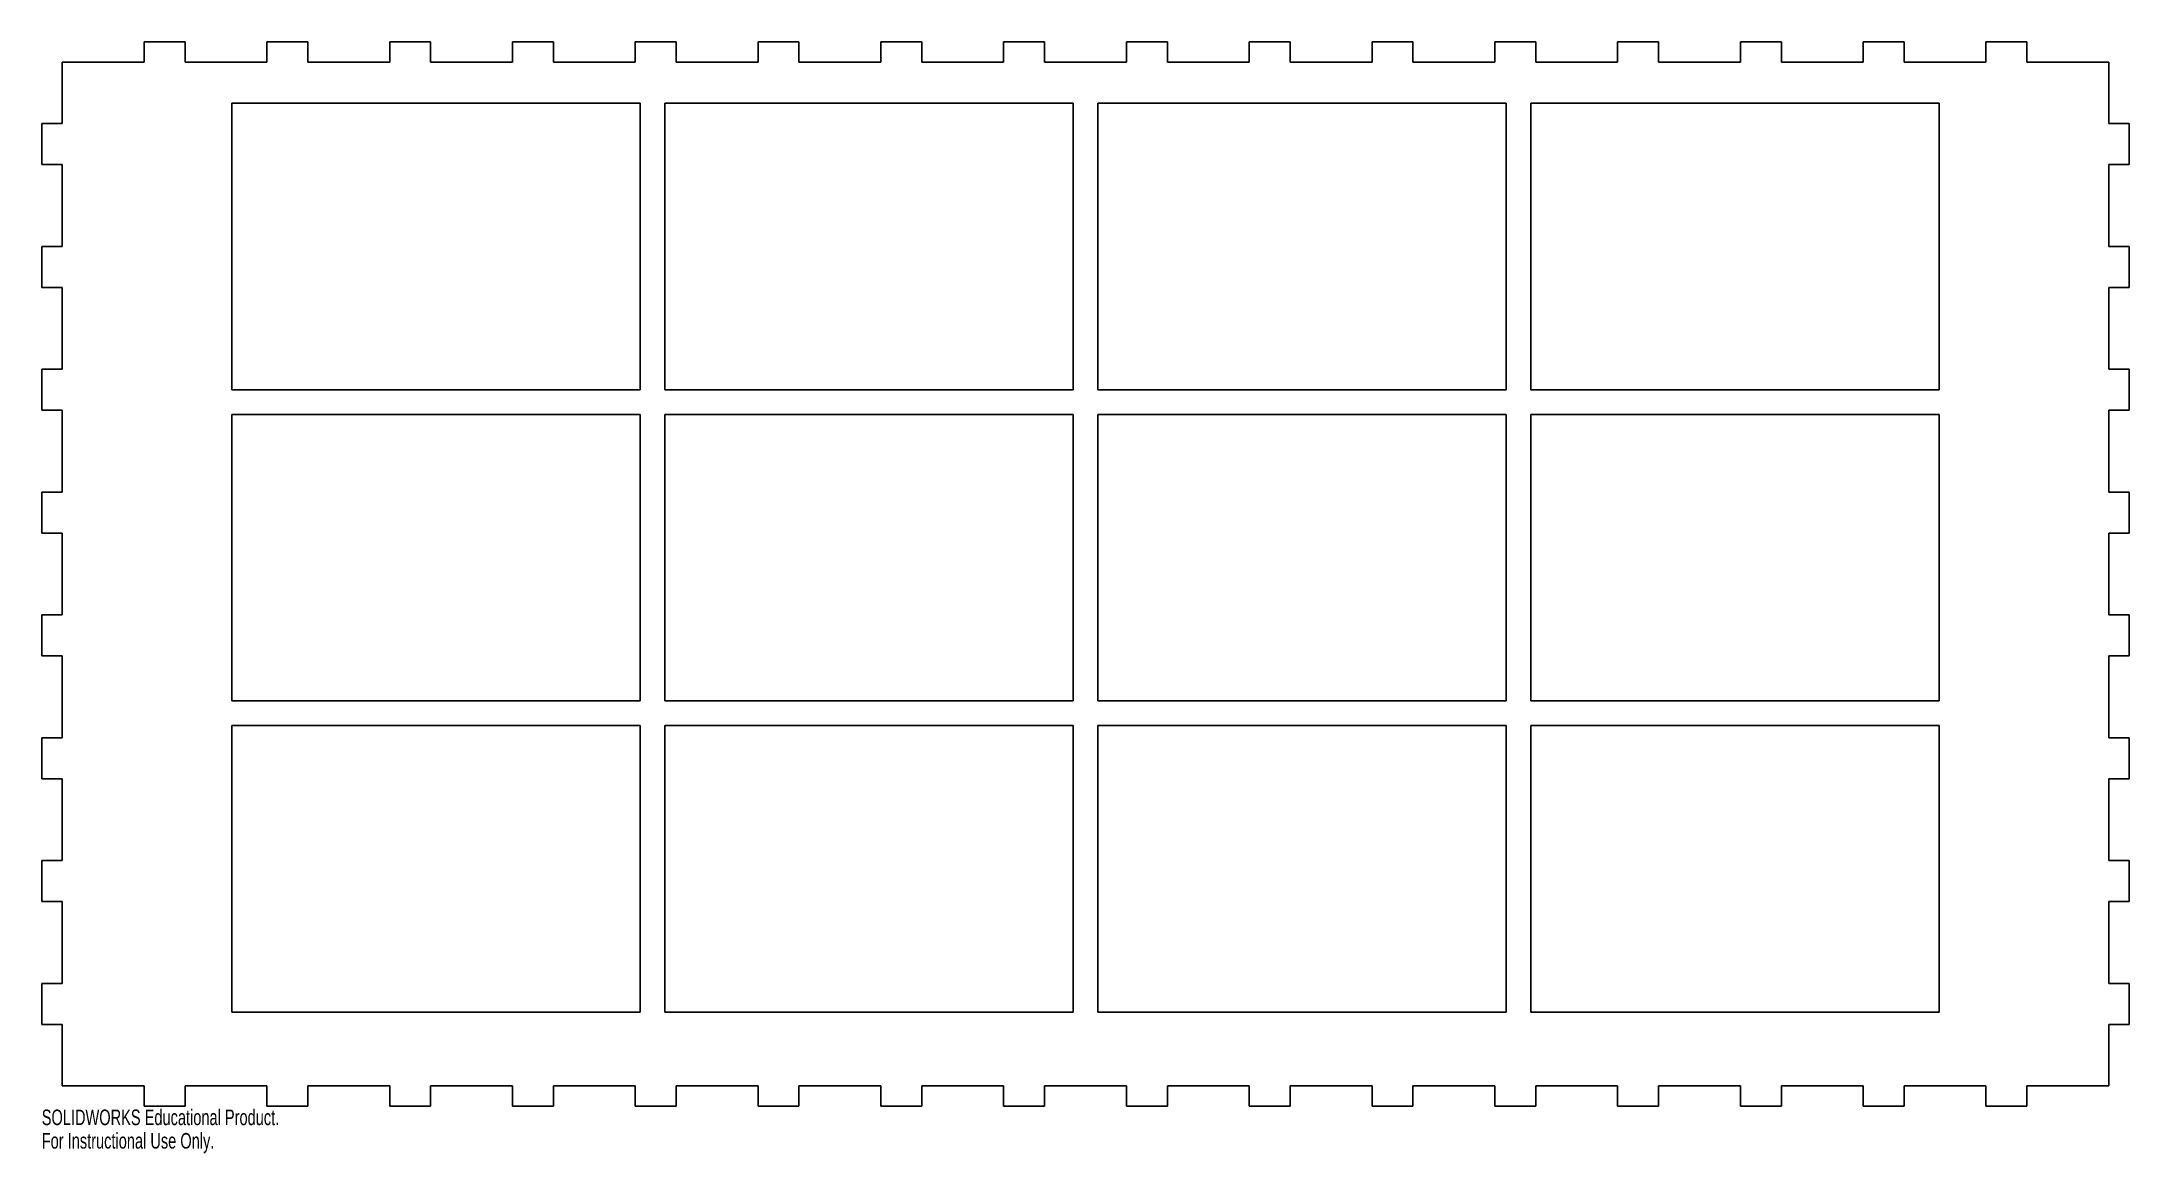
# Model space of a CAD drawing. Header units: inches. Extents: x -12.8 to 12.8, y -7.1 to 6.5.
import ezdxf

# ---------------------------------------------------------------- set-up
doc = ezdxf.new("R2010")
doc.units = ezdxf.units.IN
doc.header["$MEASUREMENT"] = 0
doc.styles.add('SLDTEXTSTYLE0', font='TXT', dxfattribs={"width": 0.7})

msp = doc.modelspace()

# ---------------------------------------------------------------- linework, layer by layer
at = {"color": 7, "linetype": 'Continuous', "lineweight": 25}
for p, q in [((-11, 6.5), (-11.5, 6.5)), ((-11.5, 6.5), (-11.5, 6.25)), ((-11, 6.25), (-11, 6.5)), ((-9.5, 6.5), (-10, 6.5)), ((-10, 6.5), (-10, 6.25)), ((-9.5, 6.25), (-9.5, 6.5)), ((-8, 6.5), (-8.5, 6.5)), ((-8.5, 6.5), (-8.5, 6.25)), ((-8, 6.25), (-8, 6.5)), ((-6.5, 6.5), (-7, 6.5)), ((-7, 6.5), (-7, 6.25)), ((-6.5, 6.25), (-6.5, 6.5)), ((-5, 6.5), (-5.5, 6.5)), ((-5.5, 6.5), (-5.5, 6.25)), ((-5, 6.25), (-5, 6.5)), ((-3.5, 6.5), (-4, 6.5)), ((-4, 6.5), (-4, 6.25)), ((-3.5, 6.25), (-3.5, 6.5)), ((-2, 6.5), (-2.5, 6.5)), ((-2.5, 6.5), (-2.5, 6.25)), ((-2, 6.25), (-2, 6.5)), ((-0.5, 6.5), (-1, 6.5)), ((-1, 6.5), (-1, 6.25)), ((-0.5, 6.25), (-0.5, 6.5)), ((1, 6.5), (0.5, 6.5)), ((0.5, 6.5), (0.5, 6.25)), ((1, 6.25), (1, 6.5)), ((2.5, 6.5), (2, 6.5)), ((2, 6.5), (2, 6.25)), ((2.5, 6.25), (2.5, 6.5)), ((4, 6.5), (3.5, 6.5)), ((3.5, 6.5), (3.5, 6.25)), ((4, 6.25), (4, 6.5)), ((5.5, 6.5), (5, 6.5)), ((5, 6.5), (5, 6.25)), ((5.5, 6.25), (5.5, 6.5)), ((7, 6.5), (6.5, 6.5)), ((6.5, 6.5), (6.5, 6.25)), ((7, 6.25), (7, 6.5)), ((8.5, 6.5), (8, 6.5)), ((8, 6.5), (8, 6.25)), ((8.5, 6.25), (8.5, 6.5)), ((10, 6.5), (9.5, 6.5)), ((9.5, 6.5), (9.5, 6.25)), ((10, 6.25), (10, 6.5)), ((11.5, 6.5), (11, 6.5)), ((11, 6.5), (11, 6.25)), ((11.5, 6.25), (11.5, 6.5)), ((-12.5, 6.25), (-12.5, 5.5)), ((-11.5, 6.25), (-12.5, 6.25)), ((-10, 6.25), (-11, 6.25)), ((-8.5, 6.25), (-9.5, 6.25)), ((-7, 6.25), (-8, 6.25)), ((-5.5, 6.25), (-6.5, 6.25)), ((-4, 6.25), (-5, 6.25)), ((-2.5, 6.25), (-3.5, 6.25)), ((-1, 6.25), (-2, 6.25)), ((0.5, 6.25), (-0.5, 6.25)), ((2, 6.25), (1, 6.25)), ((3.5, 6.25), (2.5, 6.25)), ((5, 6.25), (4, 6.25)), ((6.5, 6.25), (5.5, 6.25)), ((8, 6.25), (7, 6.25)), ((9.5, 6.25), (8.5, 6.25)), ((11, 6.25), (10, 6.25)), ((12.5, 6.25), (11.5, 6.25)), ((12.5, 5.5), (12.5, 6.25)), ((-10.43, 5.75), (-10.43, 2.25)), ((-5.44, 5.75), (-10.43, 5.75)), ((-5.44, 2.25), (-5.44, 5.75)), ((-5.14, 5.75), (-5.14, 2.25)), ((-0.15, 5.75), (-5.14, 5.75)), ((-0.15, 2.25), (-0.15, 5.75)), ((0.15, 5.75), (0.15, 2.25)), ((5.14, 5.75), (0.15, 5.75)), ((5.14, 2.25), (5.14, 5.75)), ((5.44, 5.75), (5.44, 2.25)), ((10.43, 5.75), (5.44, 5.75)), ((10.43, 2.25), (10.43, 5.75)), ((-12.5, 5.5), (-12.75, 5.5)), ((-12.75, 5.5), (-12.75, 5)), ((12.75, 5.5), (12.5, 5.5)), ((12.75, 5), (12.75, 5.5)), ((-12.75, 5), (-12.5, 5)), ((-12.5, 5), (-12.5, 4)), ((12.5, 4), (12.5, 5)), ((12.5, 5), (12.75, 5)), ((-12.5, 4), (-12.75, 4)), ((-12.75, 4), (-12.75, 3.5)), ((12.75, 4), (12.5, 4)), ((12.75, 3.5), (12.75, 4)), ((-12.75, 3.5), (-12.5, 3.5)), ((-12.5, 3.5), (-12.5, 2.5)), ((12.5, 2.5), (12.5, 3.5)), ((12.5, 3.5), (12.75, 3.5)), ((-12.5, 2.5), (-12.75, 2.5)), ((-12.75, 2.5), (-12.75, 2)), ((12.75, 2.5), (12.5, 2.5)), ((12.75, 2), (12.75, 2.5)), ((-10.43, 2.25), (-5.44, 2.25)), ((-5.14, 2.25), (-0.15, 2.25)), ((0.15, 2.25), (5.14, 2.25)), ((5.44, 2.25), (10.43, 2.25)), ((-12.75, 2), (-12.5, 2)), ((-12.5, 2), (-12.5, 1)), ((-10.43, 1.95), (-10.43, -1.55)), ((-5.44, 1.95), (-10.43, 1.95)), ((-5.44, -1.55), (-5.44, 1.95)), ((-5.14, 1.95), (-5.14, -1.55)), ((-0.15, 1.95), (-5.14, 1.95)), ((-0.15, -1.55), (-0.15, 1.95)), ((0.15, 1.95), (0.15, -1.55)), ((5.14, 1.95), (0.15, 1.95)), ((5.14, -1.55), (5.14, 1.95)), ((5.44, 1.95), (5.44, -1.55)), ((10.43, 1.95), (5.44, 1.95)), ((10.43, -1.55), (10.43, 1.95)), ((12.5, 1), (12.5, 2)), ((12.5, 2), (12.75, 2)), ((-12.5, 1), (-12.75, 1)), ((-12.75, 1), (-12.75, 0.5)), ((12.75, 1), (12.5, 1)), ((12.75, 0.5), (12.75, 1)), ((-12.75, 0.5), (-12.5, 0.5)), ((-12.5, 0.5), (-12.5, -0.5)), ((12.5, -0.5), (12.5, 0.5)), ((12.5, 0.5), (12.75, 0.5)), ((-12.5, -0.5), (-12.75, -0.5)), ((-12.75, -0.5), (-12.75, -1)), ((12.75, -0.5), (12.5, -0.5)), ((12.75, -1), (12.75, -0.5)), ((-12.75, -1), (-12.5, -1)), ((-12.5, -1), (-12.5, -2)), ((12.5, -2), (12.5, -1)), ((12.5, -1), (12.75, -1)), ((-10.43, -1.55), (-5.44, -1.55)), ((-5.14, -1.55), (-0.15, -1.55)), ((0.15, -1.55), (5.14, -1.55)), ((5.44, -1.55), (10.43, -1.55)), ((-12.5, -2), (-12.75, -2)), ((-12.75, -2), (-12.75, -2.5)), ((-10.43, -1.85), (-10.43, -5.35)), ((-5.44, -1.85), (-10.43, -1.85)), ((-5.44, -5.35), (-5.44, -1.85)), ((-5.14, -1.85), (-5.14, -5.35)), ((-0.15, -1.85), (-5.14, -1.85)), ((-0.15, -5.35), (-0.15, -1.85)), ((0.15, -1.85), (0.15, -5.35)), ((5.14, -1.85), (0.15, -1.85)), ((5.14, -5.35), (5.14, -1.85)), ((5.44, -1.85), (5.44, -5.35)), ((10.43, -1.85), (5.44, -1.85)), ((10.43, -5.35), (10.43, -1.85)), ((12.75, -2), (12.5, -2)), ((12.75, -2.5), (12.75, -2)), ((-12.75, -2.5), (-12.5, -2.5)), ((-12.5, -2.5), (-12.5, -3.5)), ((12.5, -3.5), (12.5, -2.5)), ((12.5, -2.5), (12.75, -2.5)), ((-12.5, -3.5), (-12.75, -3.5)), ((-12.75, -3.5), (-12.75, -4)), ((12.75, -3.5), (12.5, -3.5)), ((12.75, -4), (12.75, -3.5)), ((-12.75, -4), (-12.5, -4)), ((-12.5, -4), (-12.5, -5)), ((12.5, -5), (12.5, -4)), ((12.5, -4), (12.75, -4)), ((-12.5, -5), (-12.75, -5)), ((-12.75, -5), (-12.75, -5.5)), ((12.75, -5), (12.5, -5)), ((12.75, -5.5), (12.75, -5)), ((-10.43, -5.35), (-5.44, -5.35)), ((-5.14, -5.35), (-0.15, -5.35)), ((0.15, -5.35), (5.14, -5.35)), ((5.44, -5.35), (10.43, -5.35)), ((-12.75, -5.5), (-12.5, -5.5)), ((-12.5, -5.5), (-12.5, -6.25)), ((12.5, -6.25), (12.5, -5.5)), ((12.5, -5.5), (12.75, -5.5)), ((-12.5, -6.25), (-11.5, -6.25)), ((-11.5, -6.25), (-11.5, -6.5)), ((-11, -6.5), (-11, -6.25)), ((-11, -6.25), (-10, -6.25)), ((-10, -6.25), (-10, -6.5)), ((-9.5, -6.5), (-9.5, -6.25)), ((-9.5, -6.25), (-8.5, -6.25)), ((-8.5, -6.25), (-8.5, -6.5)), ((-8, -6.5), (-8, -6.25)), ((-8, -6.25), (-7, -6.25)), ((-7, -6.25), (-7, -6.5)), ((-6.5, -6.5), (-6.5, -6.25)), ((-6.5, -6.25), (-5.5, -6.25)), ((-5.5, -6.25), (-5.5, -6.5)), ((-5, -6.5), (-5, -6.25)), ((-5, -6.25), (-4, -6.25)), ((-4, -6.25), (-4, -6.5)), ((-3.5, -6.5), (-3.5, -6.25)), ((-3.5, -6.25), (-2.5, -6.25)), ((-2.5, -6.25), (-2.5, -6.5)), ((-2, -6.5), (-2, -6.25)), ((-2, -6.25), (-1, -6.25)), ((-1, -6.25), (-1, -6.5)), ((-0.5, -6.5), (-0.5, -6.25)), ((-0.5, -6.25), (0.5, -6.25)), ((0.5, -6.25), (0.5, -6.5)), ((1, -6.5), (1, -6.25)), ((1, -6.25), (2, -6.25)), ((2, -6.25), (2, -6.5)), ((2.5, -6.5), (2.5, -6.25)), ((2.5, -6.25), (3.5, -6.25)), ((3.5, -6.25), (3.5, -6.5)), ((4, -6.5), (4, -6.25)), ((4, -6.25), (5, -6.25)), ((5, -6.25), (5, -6.5)), ((5.5, -6.5), (5.5, -6.25)), ((5.5, -6.25), (6.5, -6.25)), ((6.5, -6.25), (6.5, -6.5)), ((7, -6.5), (7, -6.25)), ((7, -6.25), (8, -6.25)), ((8, -6.25), (8, -6.5)), ((8.5, -6.5), (8.5, -6.25)), ((8.5, -6.25), (9.5, -6.25)), ((9.5, -6.25), (9.5, -6.5)), ((10, -6.5), (10, -6.25)), ((10, -6.25), (11, -6.25)), ((11, -6.25), (11, -6.5)), ((11.5, -6.5), (11.5, -6.25)), ((11.5, -6.25), (12.5, -6.25)), ((-11.5, -6.5), (-11, -6.5)), ((-10, -6.5), (-9.5, -6.5)), ((-8.5, -6.5), (-8, -6.5)), ((-7, -6.5), (-6.5, -6.5)), ((-5.5, -6.5), (-5, -6.5)), ((-4, -6.5), (-3.5, -6.5)), ((-2.5, -6.5), (-2, -6.5)), ((-1, -6.5), (-0.5, -6.5)), ((0.5, -6.5), (1, -6.5)), ((2, -6.5), (2.5, -6.5)), ((3.5, -6.5), (4, -6.5)), ((5, -6.5), (5.5, -6.5)), ((6.5, -6.5), (7, -6.5)), ((8, -6.5), (8.5, -6.5)), ((9.5, -6.5), (10, -6.5)), ((11, -6.5), (11.5, -6.5))]:
    msp.add_line(p, q, dxfattribs=at)

# ---------------------------------------------------------------- texts
at = {"color": 7, "linetype": 'Continuous', "char_height": 0.1903, "attachment_point": 1, "style": 'SLDTEXTSTYLE0'}
for s, insert in [('SOLIDWORKS Educational Product.', (-12.75, -6.54)), ('For Instructional Use Only.', (-12.75, -6.826))]:
    msp.add_mtext(s, dxfattribs=dict(at, insert=insert))

doc.saveas('drawing.dxf')
